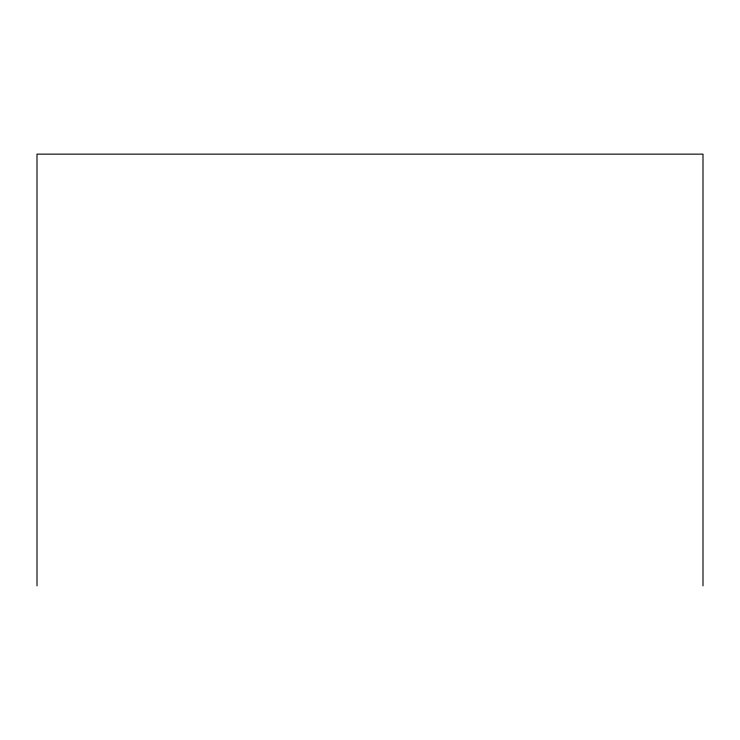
<?xml version="1.0" encoding="UTF-8"?>
<svg xmlns="http://www.w3.org/2000/svg" width="740" height="740" viewBox="0 0 740 740"><rect width="100%" height="100%" fill="white"/><g stroke="black" fill="none" stroke-linecap="round" stroke-linejoin="round"><path stroke-width="1.11" d="M703 585.858L703 154.142L37 154.142L37 585.858"/></g></svg>
